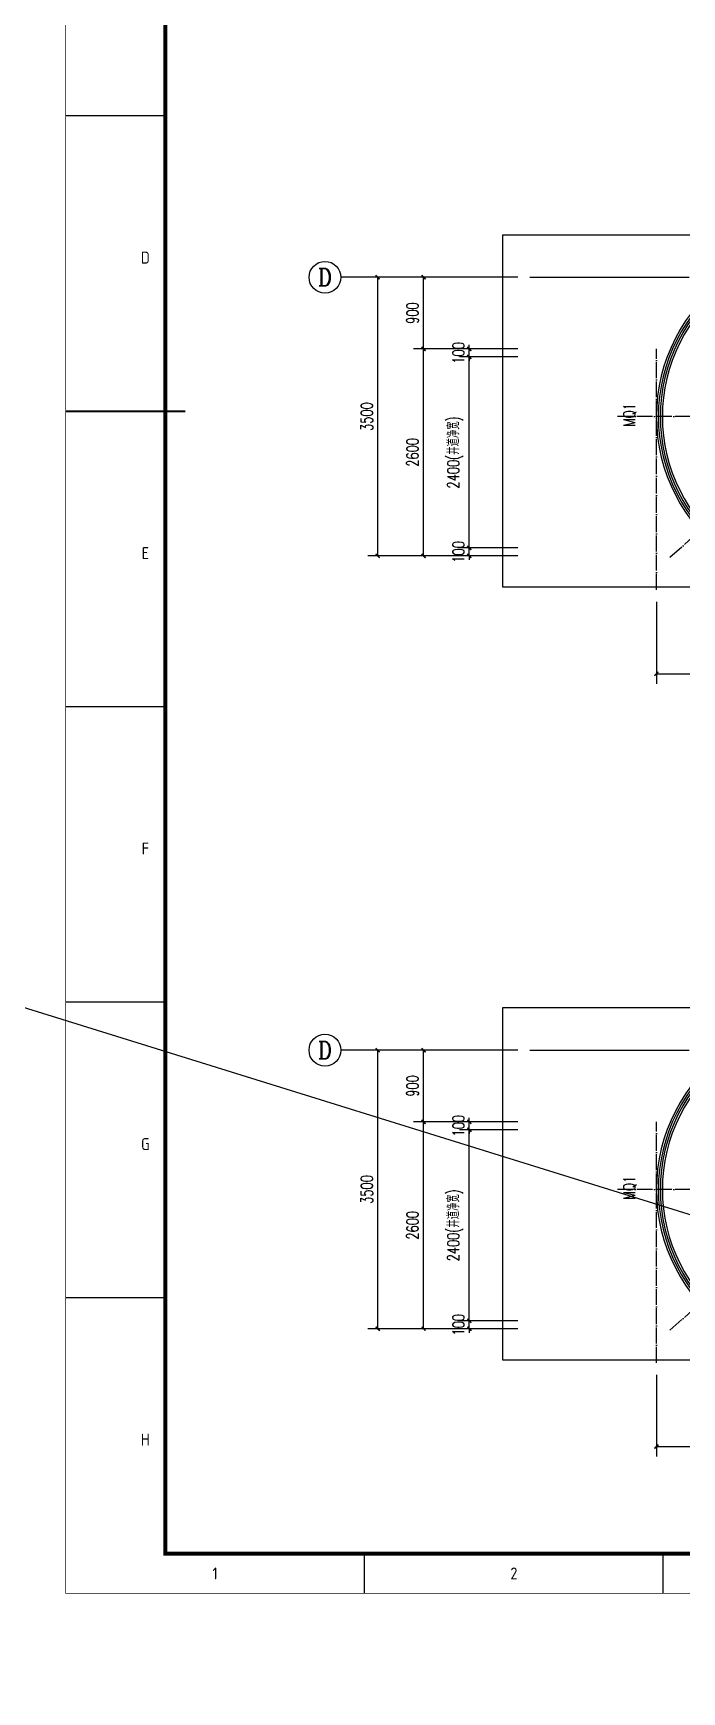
# Model space of a CAD drawing. Extents: x -93062 to 326984, y -142534 to 91021.
# Drawn here: x 139989 to 148129, y -68834 to -47995 of the extents above; entities that cross this region are included whole.
import ezdxf
from ezdxf.enums import TextEntityAlignment as Align

# ---------------------------------------------------------------- set-up
doc = ezdxf.new("R2010")
doc.units = 0
doc.header["$LTSCALE"] = 1000
doc.header["$MEASUREMENT"] = 0
doc.linetypes.add('DOTE', pattern=[2.42, 2, -0.2, 0.02, -0.2])
doc.layers.get('0').update_dxf_attribs({"color": 8})
doc.layers.get('Defpoints').update_dxf_attribs({"color": 8})
for name, color, linetype in [('-人员定位', 6, 'Continuous'), ('AXIS', 8, 'Continuous'), ('AXIS_TEXT', 8, 'Continuous'), ('CENTRE LINE', 8, 'DOTE'), ('DOTE', 8, 'DOTE'), ('PUB_DIM', 8, 'Continuous'), ('TEXT', 8, 'Continuous'), ('WINDOW', 8, 'Continuous'), ('WINDOW_TEXT', 8, 'Continuous')]:
    doc.layers.add(name, color=color, linetype=linetype)
doc.styles.add('_TCH_AXIS', font='COMPLEX', dxfattribs={"bigfont": 'GBCBIG'})
doc.styles.add('_TCH_DIM_T3', font='SIMPLEX', dxfattribs={"width": 0.705882, "bigfont": 'GBCBIG'})
doc.styles.add('_TCH_WINDOW', font='SIMPLEX', dxfattribs={"bigfont": 'GBCBIG'})
doc.styles.add('COMPLEX', font='COMPLEX')
doc.styles.get("Standard").update_dxf_attribs({"font": 'gbenor.shx', "bigfont": 'gbcbig.shx'})
doc.styles.add('TK', font='GEDITXT.SHX', dxfattribs={"width": 0.85, "height": 3.5, "bigfont": 'DXT.SHX'})
doc.dimstyles.new('_TCH_ARCH&&50', dxfattribs={"dimtxt": 148.75, "dimasz": 50, "dimexe": 125, "dimexo": 150, "dimgap": 63.125, "dimtad": 1, "dimdec": 0, "dimzin": 0, "dimdsep": 46, "dimtxsty": '_TCH_DIM_T3', "dimblk": 'ARCHTICK', "dimcen": 0.09, "dimazin": 2, "dimtfac": 1, "dimtdec": 0, "dimtix": 1, "dimtmove": 2, "dimatfit": 3, "dimfxl": 1, "dimtolj": 1, "dimtzin": 0, "dimarcsym": 0})

# ---------------------------------------------------------------- blocks, each defined once
blk = doc.blocks.new('GEDI_WK_A11')
at = {"color": 3}
for p, q in [((25, 371.25), (0, 371.25)), ((25, 297), (0, 297)), ((25, 222.75), (0, 222.75)), ((25, 148.5), (0, 148.5)), ((25, 74.25), (0, 74.25)), ((75, 0), (75, 10)), ((150, 0), (150, 10))]:
    blk.add_line(p, q, dxfattribs=at)
for points, const_width in [([(0, 0), (1050, 0), (1050, 594), (0, 594)], 0.1), ([(25, 10), (1040, 10), (1040, 584), (25, 584)], 1)]:
    blk.add_lwpolyline(points, close=True, dxfattribs=dict(at, const_width=const_width))
at = {"color": 3, "const_width": 0.5}
blk.add_lwpolyline([(30, 297), (0, 297)], dxfattribs=at)
at = {"color": 3}
for s, p in [('D', (20, 334.12)), ('E', (20, 259.88)), ('F', (20, 185.62)), ('G', (20, 111.38)), ('H', (20, 37.12))]:
    blk.add_text(s, height=3, dxfattribs=at).set_placement(p, align=Align.CENTER)
for s, p in [('1', (37.5, 5)), ('2', (112.5, 5))]:
    blk.add_text(s, height=3, dxfattribs=at).set_placement(p, align=Align.MIDDLE)
blk = doc.blocks.new('A$C024A6866')
blk.add_blockref('GEDI_WK_A11', (0, 0))
at = {"style": 'TK', "width": 0.85}
for tag, height, p in [('PROJECTNAME', 4.75, (985, 44)), ('PHASE', 4, (1027, 44)), ('DRAWINGNAME', 4.75, (995, 31))]:
    blk.add_attdef(tag, text='', height=height, dxfattribs=at).set_placement(p, align=Align.MIDDLE_CENTER)
for tag, p, height in [('APPROVE', (872, 32.75), 3.5), ('DESIGN', (917, 32.75), 3.5), ('REVIEW1', (872, 25.75), 3.5), ('DRAW', (917, 25.75), 3.5), ('REVIEW2', (872, 18.75), 3.5), ('PROPORTION', (917, 18.75), 3.5), ('DRAWINGNUMBER', (967, 18.5), 4), ('CHECK', (872, 11.75), 3.5), ('DATE', (917, 11.75), 3.5), ('VERSION', (1033, 11.75), 3.5)]:
    blk.add_attdef(tag, p, '', height=height, dxfattribs=at)
blk = doc.blocks.new('sgdsg')
at = {"xscale": 50, "yscale": 50, "zscale": 50}
blk.add_blockref('A$C024A6866', (-52500, 0), dxfattribs=at)
blk = doc.blocks.new('_ArchTick')
at = {"color": 0, "linetype": 'ByBlock', "const_width": 0.4}
blk.add_lwpolyline([(-0.5, -0.5), (0.5, 0.5)], dxfattribs=at)
blk = doc.blocks.new('*D458')
at = {"layer": 'Defpoints', "color": 0, "transparency": 16777216}
for p in [(145462, -51962), (146222, -51962), (146222, -52062)]:
    blk.add_point(p, dxfattribs=at)
at = {"layer": 'PUB_DIM', "color": 0, "lineweight": -2, "transparency": 16777216}
for p, q in [((146072, -51962), (145338, -51962)), ((146072, -52062), (145338, -52062)), ((145462, -51962), (145462, -51912)), ((145462, -52062), (145462, -51962)), ((145462, -52062), (145462, -52112))]:
    blk.add_line(p, q, dxfattribs=at)
at = {"layer": 'PUB_DIM', "color": 0, "lineweight": -2, "transparency": 16777216, "xscale": 50, "yscale": 50, "zscale": 50}
for p, rotation in [((145462, -51962), 270), ((145462, -52062), 90)]:
    blk.add_blockref('_ArchTick', p, dxfattribs=dict(at, rotation=rotation))
at = {"layer": 'PUB_DIM', "color": 0, "transparency": 16777216, "insert": (145325, -52012), "char_height": 148.8, "attachment_point": 5, "rotation": 90, "style": '_TCH_DIM_T3'}
blk.add_mtext('\\A1;100', dxfattribs=at)
blk = doc.blocks.new('*D459')
at = {"layer": 'Defpoints', "color": 0, "transparency": 16777216}
for p in [(145462, -52062), (146222, -52062), (146222, -54462)]:
    blk.add_point(p, dxfattribs=at)
at = {"layer": 'PUB_DIM', "color": 0, "lineweight": -2, "transparency": 16777216}
for p, q in [((146072, -52062), (145338, -52062)), ((145462, -54462), (145462, -52062)), ((146072, -54462), (145338, -54462))]:
    blk.add_line(p, q, dxfattribs=at)
at = {"layer": 'PUB_DIM', "color": 0, "lineweight": -2, "transparency": 16777216, "xscale": 50, "yscale": 50, "zscale": 50}
for p, rotation in [((145462, -52062), 90), ((145462, -54462), 270)]:
    blk.add_blockref('_ArchTick', p, dxfattribs=dict(at, rotation=rotation))
at = {"layer": 'PUB_DIM', "color": 0, "transparency": 16777216, "insert": (145286, -53262), "char_height": 148.75, "attachment_point": 5, "rotation": 90, "style": '_TCH_DIM_T3'}
blk.add_mtext('\\A1;2400(井道净宽)', dxfattribs=at)
blk = doc.blocks.new('*D460')
at = {"layer": 'Defpoints', "color": 0, "transparency": 16777216}
for p in [(145462, -54462), (146222, -54462), (146222, -54562)]:
    blk.add_point(p, dxfattribs=at)
at = {"layer": 'PUB_DIM', "color": 0, "lineweight": -2, "transparency": 16777216}
for p, q in [((146072, -54462), (145338, -54462)), ((146072, -54562), (145338, -54562)), ((145462, -54462), (145462, -54412)), ((145462, -54562), (145462, -54462)), ((145462, -54562), (145462, -54612))]:
    blk.add_line(p, q, dxfattribs=at)
at = {"layer": 'PUB_DIM', "color": 0, "lineweight": -2, "transparency": 16777216, "xscale": 50, "yscale": 50, "zscale": 50}
for p, rotation in [((145462, -54462), 270), ((145462, -54562), 90)]:
    blk.add_blockref('_ArchTick', p, dxfattribs=dict(at, rotation=rotation))
at = {"layer": 'PUB_DIM', "color": 0, "transparency": 16777216, "insert": (145325, -54512), "char_height": 148.8, "attachment_point": 5, "rotation": 90, "style": '_TCH_DIM_T3'}
blk.add_mtext('\\A1;100', dxfattribs=at)
blk = doc.blocks.new('*D474')
at = {"layer": 'Defpoints', "color": 0, "transparency": 16777216}
for p in [(144312, -51062), (145287, -51062), (145287, -54562)]:
    blk.add_point(p, dxfattribs=at)
at = {"layer": 'PUB_DIM', "color": 0, "lineweight": -2, "transparency": 16777216}
for p, q in [((145137, -51062), (144188, -51062)), ((144312, -54562), (144312, -51062)), ((145137, -54562), (144188, -54562))]:
    blk.add_line(p, q, dxfattribs=at)
at = {"layer": 'PUB_DIM', "color": 0, "lineweight": -2, "transparency": 16777216, "xscale": 50, "yscale": 50, "zscale": 50}
for p, rotation in [((144312, -51062), 90), ((144312, -54562), 270)]:
    blk.add_blockref('_ArchTick', p, dxfattribs=dict(at, rotation=rotation))
at = {"layer": 'PUB_DIM', "color": 0, "transparency": 16777216, "insert": (144175, -52812), "char_height": 148.8, "attachment_point": 5, "rotation": 90, "style": '_TCH_DIM_T3'}
blk.add_mtext('\\A1;3500', dxfattribs=at)
blk = doc.blocks.new('*D475')
at = {"layer": 'Defpoints', "color": 0, "transparency": 16777216}
for p in [(144888, -51062), (146222, -51062), (146222, -51962)]:
    blk.add_point(p, dxfattribs=at)
at = {"layer": 'PUB_DIM', "color": 0, "lineweight": -2, "transparency": 16777216}
for p, q in [((146072, -51062), (144762, -51062)), ((144888, -51962), (144888, -51062)), ((146072, -51962), (144762, -51962))]:
    blk.add_line(p, q, dxfattribs=at)
at = {"layer": 'PUB_DIM', "color": 0, "lineweight": -2, "transparency": 16777216, "xscale": 50, "yscale": 50, "zscale": 50}
for p, rotation in [((144888, -51062), 90), ((144888, -51962), 270)]:
    blk.add_blockref('_ArchTick', p, dxfattribs=dict(at, rotation=rotation))
at = {"layer": 'PUB_DIM', "color": 0, "transparency": 16777216, "insert": (144750, -51512), "char_height": 148.8, "attachment_point": 5, "rotation": 90, "style": '_TCH_DIM_T3'}
blk.add_mtext('\\A1;900', dxfattribs=at)
blk = doc.blocks.new('*D476')
at = {"layer": 'Defpoints', "color": 0, "transparency": 16777216}
for p in [(144888, -51962), (146222, -51962), (146222, -54562)]:
    blk.add_point(p, dxfattribs=at)
at = {"layer": 'PUB_DIM', "color": 0, "lineweight": -2, "transparency": 16777216}
for p, q in [((146072, -51962), (144762, -51962)), ((144888, -54562), (144888, -51962)), ((146072, -54562), (144762, -54562))]:
    blk.add_line(p, q, dxfattribs=at)
at = {"layer": 'PUB_DIM', "color": 0, "lineweight": -2, "transparency": 16777216, "xscale": 50, "yscale": 50, "zscale": 50}
for p, rotation in [((144888, -51962), 90), ((144888, -54562), 270)]:
    blk.add_blockref('_ArchTick', p, dxfattribs=dict(at, rotation=rotation))
at = {"layer": 'PUB_DIM', "color": 0, "transparency": 16777216, "insert": (144750, -53262), "char_height": 148.8, "attachment_point": 5, "rotation": 90, "style": '_TCH_DIM_T3'}
blk.add_mtext('\\A1;2600', dxfattribs=at)
blk = doc.blocks.new('*D484')
at = {"layer": 'AXIS', "color": 0, "lineweight": -2, "transparency": 16777216}
for p, q in [((147810, -55140), (147810, -56168)), ((149010, -55140), (149010, -56168)), ((147810, -56043), (149010, -56043))]:
    blk.add_line(p, q, dxfattribs=at)
at = {"layer": 'Defpoints', "color": 0, "transparency": 16777216}
for p in [(147810, -54990), (149010, -54990), (149010, -56043)]:
    blk.add_point(p, dxfattribs=at)
at = {"layer": 'AXIS', "color": 0, "lineweight": -2, "transparency": 16777216, "xscale": 50, "yscale": 50, "zscale": 50, "rotation": 180}
blk.add_blockref('_ArchTick', (147810, -56043), dxfattribs=at)
at = {"layer": 'AXIS', "color": 0, "lineweight": -2, "transparency": 16777216, "xscale": 50, "yscale": 50, "zscale": 50}
blk.add_blockref('_ArchTick', (149010, -56043), dxfattribs=at)
at = {"layer": 'AXIS', "color": 0, "transparency": 16777216, "insert": (148410, -55905), "char_height": 148.8, "attachment_point": 5, "style": '_TCH_DIM_T3'}
blk.add_mtext('\\A1;1200', dxfattribs=at)
blk = doc.blocks.new('*D655')
at = {"layer": 'Defpoints', "color": 0, "transparency": 16777216}
for p in [(145462, -61672), (146222, -61672), (146222, -61772)]:
    blk.add_point(p, dxfattribs=at)
at = {"layer": 'PUB_DIM', "color": 0, "lineweight": -2, "transparency": 16777216}
for p, q in [((146072, -61672), (145338, -61672)), ((145462, -61672), (145462, -61622)), ((145462, -61772), (145462, -61672)), ((146072, -61772), (145338, -61772)), ((145462, -61772), (145462, -61822))]:
    blk.add_line(p, q, dxfattribs=at)
at = {"layer": 'PUB_DIM', "color": 0, "lineweight": -2, "transparency": 16777216, "xscale": 50, "yscale": 50, "zscale": 50}
for p, rotation in [((145462, -61672), 270), ((145462, -61772), 90)]:
    blk.add_blockref('_ArchTick', p, dxfattribs=dict(at, rotation=rotation))
at = {"layer": 'PUB_DIM', "color": 0, "transparency": 16777216, "insert": (145325, -61722), "char_height": 148.8, "attachment_point": 5, "rotation": 90, "style": '_TCH_DIM_T3'}
blk.add_mtext('\\A1;100', dxfattribs=at)
blk = doc.blocks.new('*D656')
at = {"layer": 'Defpoints', "color": 0, "transparency": 16777216}
for p in [(145462, -61772), (146222, -61772), (146222, -64172)]:
    blk.add_point(p, dxfattribs=at)
at = {"layer": 'PUB_DIM', "color": 0, "lineweight": -2, "transparency": 16777216}
for p, q in [((146072, -61772), (145338, -61772)), ((145462, -64172), (145462, -61772)), ((146072, -64172), (145338, -64172))]:
    blk.add_line(p, q, dxfattribs=at)
at = {"layer": 'PUB_DIM', "color": 0, "lineweight": -2, "transparency": 16777216, "xscale": 50, "yscale": 50, "zscale": 50}
for p, rotation in [((145462, -61772), 90), ((145462, -64172), 270)]:
    blk.add_blockref('_ArchTick', p, dxfattribs=dict(at, rotation=rotation))
at = {"layer": 'PUB_DIM', "color": 0, "transparency": 16777216, "insert": (145286, -62972), "char_height": 148.75, "attachment_point": 5, "rotation": 90, "style": '_TCH_DIM_T3'}
blk.add_mtext('\\A1;2400(井道净宽)', dxfattribs=at)
blk = doc.blocks.new('*D657')
at = {"layer": 'Defpoints', "color": 0, "transparency": 16777216}
for p in [(145462, -64172), (146222, -64172), (146222, -64272)]:
    blk.add_point(p, dxfattribs=at)
at = {"layer": 'PUB_DIM', "color": 0, "lineweight": -2, "transparency": 16777216}
for p, q in [((146072, -64172), (145338, -64172)), ((145462, -64172), (145462, -64122)), ((145462, -64272), (145462, -64172)), ((146072, -64272), (145338, -64272)), ((145462, -64272), (145462, -64322))]:
    blk.add_line(p, q, dxfattribs=at)
at = {"layer": 'PUB_DIM', "color": 0, "lineweight": -2, "transparency": 16777216, "xscale": 50, "yscale": 50, "zscale": 50}
for p, rotation in [((145462, -64172), 270), ((145462, -64272), 90)]:
    blk.add_blockref('_ArchTick', p, dxfattribs=dict(at, rotation=rotation))
at = {"layer": 'PUB_DIM', "color": 0, "transparency": 16777216, "insert": (145325, -64222), "char_height": 148.8, "attachment_point": 5, "rotation": 90, "style": '_TCH_DIM_T3'}
blk.add_mtext('\\A1;100', dxfattribs=at)
blk = doc.blocks.new('*D671')
at = {"layer": 'Defpoints', "color": 0, "transparency": 16777216}
for p in [(144312, -60772), (145287, -60772), (145287, -64272)]:
    blk.add_point(p, dxfattribs=at)
at = {"layer": 'PUB_DIM', "color": 0, "lineweight": -2, "transparency": 16777216}
for p, q in [((145137, -60772), (144188, -60772)), ((144312, -64272), (144312, -60772)), ((145137, -64272), (144188, -64272))]:
    blk.add_line(p, q, dxfattribs=at)
at = {"layer": 'PUB_DIM', "color": 0, "lineweight": -2, "transparency": 16777216, "xscale": 50, "yscale": 50, "zscale": 50}
for p, rotation in [((144312, -60772), 90), ((144312, -64272), 270)]:
    blk.add_blockref('_ArchTick', p, dxfattribs=dict(at, rotation=rotation))
at = {"layer": 'PUB_DIM', "color": 0, "transparency": 16777216, "insert": (144175, -62522), "char_height": 148.8, "attachment_point": 5, "rotation": 90, "style": '_TCH_DIM_T3'}
blk.add_mtext('\\A1;3500', dxfattribs=at)
blk = doc.blocks.new('*D672')
at = {"layer": 'Defpoints', "color": 0, "transparency": 16777216}
for p in [(144888, -60772), (146222, -60772), (146222, -61672)]:
    blk.add_point(p, dxfattribs=at)
at = {"layer": 'PUB_DIM', "color": 0, "lineweight": -2, "transparency": 16777216}
for p, q in [((146072, -60772), (144762, -60772)), ((144888, -61672), (144888, -60772)), ((146072, -61672), (144762, -61672))]:
    blk.add_line(p, q, dxfattribs=at)
at = {"layer": 'PUB_DIM', "color": 0, "lineweight": -2, "transparency": 16777216, "xscale": 50, "yscale": 50, "zscale": 50}
for p, rotation in [((144888, -60772), 90), ((144888, -61672), 270)]:
    blk.add_blockref('_ArchTick', p, dxfattribs=dict(at, rotation=rotation))
at = {"layer": 'PUB_DIM', "color": 0, "transparency": 16777216, "insert": (144750, -61222), "char_height": 148.8, "attachment_point": 5, "rotation": 90, "style": '_TCH_DIM_T3'}
blk.add_mtext('\\A1;900', dxfattribs=at)
blk = doc.blocks.new('*D673')
at = {"layer": 'Defpoints', "color": 0, "transparency": 16777216}
for p in [(144888, -61672), (146222, -61672), (146222, -64272)]:
    blk.add_point(p, dxfattribs=at)
at = {"layer": 'PUB_DIM', "color": 0, "lineweight": -2, "transparency": 16777216}
for p, q in [((146072, -61672), (144762, -61672)), ((144888, -64272), (144888, -61672)), ((146072, -64272), (144762, -64272))]:
    blk.add_line(p, q, dxfattribs=at)
at = {"layer": 'PUB_DIM', "color": 0, "lineweight": -2, "transparency": 16777216, "xscale": 50, "yscale": 50, "zscale": 50}
for p, rotation in [((144888, -61672), 90), ((144888, -64272), 270)]:
    blk.add_blockref('_ArchTick', p, dxfattribs=dict(at, rotation=rotation))
at = {"layer": 'PUB_DIM', "color": 0, "transparency": 16777216, "insert": (144750, -62972), "char_height": 148.8, "attachment_point": 5, "rotation": 90, "style": '_TCH_DIM_T3'}
blk.add_mtext('\\A1;2600', dxfattribs=at)
blk = doc.blocks.new('*D681')
at = {"layer": 'AXIS', "color": 0, "lineweight": -2, "transparency": 16777216}
for p, q in [((147810, -64849), (147810, -65878)), ((149010, -64849), (149010, -65878)), ((147810, -65753), (149010, -65753))]:
    blk.add_line(p, q, dxfattribs=at)
at = {"layer": 'Defpoints', "color": 0, "transparency": 16777216}
for p in [(147810, -64699), (149010, -64699), (149010, -65753)]:
    blk.add_point(p, dxfattribs=at)
at = {"layer": 'AXIS', "color": 0, "lineweight": -2, "transparency": 16777216, "xscale": 50, "yscale": 50, "zscale": 50, "rotation": 180}
blk.add_blockref('_ArchTick', (147810, -65753), dxfattribs=at)
at = {"layer": 'AXIS', "color": 0, "lineweight": -2, "transparency": 16777216, "xscale": 50, "yscale": 50, "zscale": 50}
blk.add_blockref('_ArchTick', (149010, -65753), dxfattribs=at)
at = {"layer": 'AXIS', "color": 0, "transparency": 16777216, "insert": (148410, -65615), "char_height": 148.8, "attachment_point": 5, "style": '_TCH_DIM_T3'}
blk.add_mtext('\\A1;1200', dxfattribs=at)
blk = doc.blocks.new('_AXISO')
blk.add_circle((0, 0), 0.5)
at = {"layer": 'AXIS_TEXT', "style": 'COMPLEX', "width": 1.041667}
blk.add_attdef('A', text='', height=0.56, dxfattribs=at).set_placement((-0.25, -0.28), (0.25, -0.28), align=Align.FIT)

msp = doc.modelspace()

# ---------------------------------------------------------------- linework, layer by layer
at = {"layer": '-人员定位'}
msp.add_line((-58696.5, 1567.5), (326984.5, -118471.5), dxfattribs=at)
at = {"layer": 'AXIS'}
for p, q in [((145710.7, -51062.4), (143850.5, -51062.4)), ((145710.7, -60772.2), (143850.5, -60772.2))]:
    msp.add_line(p, q, dxfattribs=at)
at = {"layer": 'CENTRE LINE', "ltscale": 0.1}
for p, q in [((147809.7, -54989.5), (147809.7, -51962.5)), ((147980.1, -54580.2), (150147.7, -52646)), ((150183, -52812.4), (147305.5, -52812.4)), ((147809.7, -64699.3), (147809.7, -61672.2)), ((147980.1, -64290), (150147.7, -62355.7)), ((150183, -62522.2), (147305.5, -62522.2))]:
    msp.add_line(p, q, dxfattribs=at)
at = {"layer": 'DOTE'}
for p, q in [((146221.5, -51062.4), (160396, -51062.4)), ((146221.5, -60772.2), (160396, -60772.2))]:
    msp.add_line(p, q, dxfattribs=at)
at = {"layer": 'TEXT'}
for points in [[(145883, -50528), (160396, -50528), (160396, -54956), (145883, -54956)], [(145883, -60237.8), (160396, -60237.8), (160396, -64665.8), (145883, -64665.8)]]:
    msp.add_lwpolyline(points, close=True, dxfattribs=at)
at = {"layer": 'WINDOW'}
for centre, radius, start, end in [((149961.1, -52812.4), 2151.4, 125.56776, 234.43236), ((149961.1, -52812.4), 2126.4, 126.05092, 233.94908), ((149961.1, -52812.4), 2101.4, 126.54866, 233.45134), ((149961.1, -52812.4), 2076.4, 127.06174, 232.93826), ((149961.1, -62522.2), 2151.4, 125.56776, 234.43236), ((149961.1, -62522.2), 2126.4, 126.05092, 233.94908), ((149961.1, -62522.2), 2101.4, 126.54866, 233.45134), ((149961.1, -62522.2), 2076.4, 127.06174, 232.93826)]:
    msp.add_arc(centre, radius, start, end, dxfattribs=at)

# ---------------------------------------------------------------- block references
msp.add_blockref('sgdsg', (192896.5, -67596))
at = {"layer": 'AXIS'}
ref = msp.add_blockref('_AXISO', (143650.5, -51062.4), dxfattribs=dict(at, xscale=400, yscale=400, zscale=400))
ref.add_attrib('A', 'D', dxfattribs={"layer": 'AXIS_TEXT', "height": 217.6, "style": '_TCH_AXIS'}).set_placement((143562.4, -51171.2), (143738.6, -51171.2), align=Align.FIT)
ref = msp.add_blockref('_AXISO', (143650.5, -60772.2), dxfattribs=dict(at, xscale=400, yscale=400, zscale=400))
ref.add_attrib('A', 'D', dxfattribs={"layer": 'AXIS_TEXT', "height": 217.6, "style": '_TCH_AXIS'}).set_placement((143562.4, -60881), (143738.6, -60881), align=Align.FIT)

# ---------------------------------------------------------------- texts
at = {"layer": 'WINDOW_TEXT', "style": '_TCH_WINDOW', "width": 0.705882}
for p in [(147544.4, -52939.9), (147544.4, -62649.7)]:
    msp.add_text('MQ1', height=148.75, rotation=90, dxfattribs=at).set_placement(p)

# ---------------------------------------------------------------- dimensions: what is measured, and where the dimension line sits
at = {"layer": 'AXIS'}
for p1, p2, picture, middle in [((147809.7, -54989.5), (149009.7, -54989.5), '*D484', (148409.7, -55905.4)), ((147809.7, -64699.3), (149009.7, -64699.3), '*D681', (148409.7, -65615.2))]:
    dim = msp.add_aligned_dim(p1=p1, p2=p2, distance=-1053.4, dimstyle='_TCH_ARCH&&50', dxfattribs=at)
    dim.commit()
    dim.dimension.update_dxf_attribs({"geometry": picture, "text_midpoint": middle})
at = {"layer": 'PUB_DIM'}
for p1, p2, distance, picture, middle in [((145286.7, -54562.4), (145286.7, -51062.4), 974.2, '*D474', (144175, -52812.4)), ((146221.5, -51962.4), (146221.5, -51062.4), 1334, '*D475', (144750, -51512.4)), ((146221.5, -52062.4), (146221.5, -51962.4), 759, '*D458', (145325, -52012.4)), ((146221.5, -54562.4), (146221.5, -51962.4), 1334, '*D476', (144750, -53262.4)), ((146221.5, -54562.4), (146221.5, -54462.4), 759, '*D460', (145325, -54512.4)), ((145286.7, -64272.2), (145286.7, -60772.2), 974.2, '*D671', (144175, -62522.2)), ((146221.5, -61672.2), (146221.5, -60772.2), 1334, '*D672', (144750, -61222.2)), ((146221.5, -64272.2), (146221.5, -61672.2), 1334, '*D673', (144750, -62972.2)), ((146221.5, -61772.2), (146221.5, -61672.2), 759, '*D655', (145325, -61722.2)), ((146221.5, -64272.2), (146221.5, -64172.2), 759, '*D657', (145325, -64222.2))]:
    dim = msp.add_aligned_dim(p1=p1, p2=p2, distance=distance, dimstyle='_TCH_ARCH&&50', dxfattribs=at)
    dim.commit()
    dim.dimension.update_dxf_attribs({"geometry": picture, "text_midpoint": middle})
for p1, p2, picture, middle in [((146221.5, -54462.4), (146221.5, -52062.4), '*D459', (145286, -53262.4)), ((146221.5, -64172.2), (146221.5, -61772.2), '*D656', (145286, -62972.2))]:
    dim = msp.add_aligned_dim(p1=p1, p2=p2, distance=759, text='2400(井道净宽)', dimstyle='_TCH_ARCH&&50', dxfattribs=at)
    dim.commit()
    dim.dimension.update_dxf_attribs({"geometry": picture, "text_midpoint": middle})

doc.saveas('drawing.dxf')
